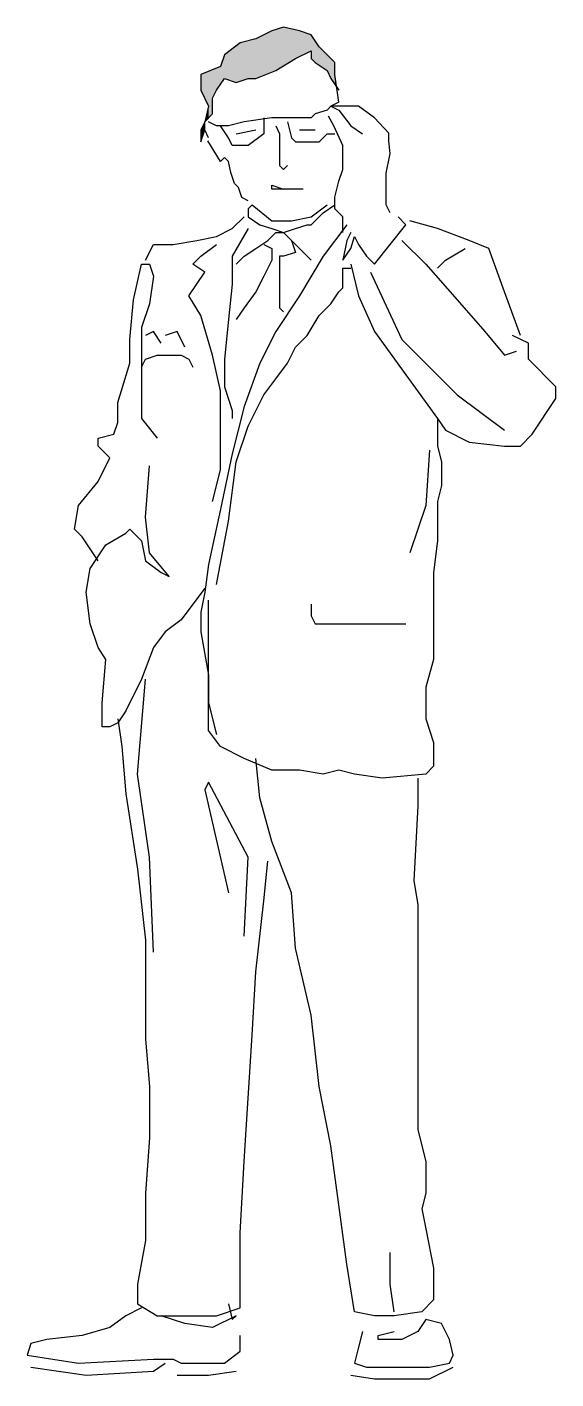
# Model space of a CAD drawing. Extents: x 378.55 to 379.25, y 336.45 to 338.25.
import ezdxf

# ---------------------------------------------------------------- set-up
doc = ezdxf.new("R2010")
doc.units = 0
doc.layers.get('0').update_dxf_attribs({"linetype": 'CONTINUOUS'})

# ---------------------------------------------------------------- blocks, each defined once
blk = doc.blocks.new('*U0')
at = {"color": 0}
for points in [[(378.8752, 338.1913), (378.8541, 338.2355), (378.8752, 338.2461)], [(378.8805, 338.1934), (378.8752, 338.2461), (378.8805, 338.2478)], [(378.8752, 338.1913), (378.8752, 338.2461), (378.8805, 338.1934)], [(378.891, 338.1997), (378.8805, 338.2478), (378.891, 338.2514)], [(378.8805, 338.1934), (378.8805, 338.2478), (378.891, 338.1997)], [(378.891, 338.1997), (378.891, 338.2514), (378.9068, 338.2092)], [(378.9068, 338.2092), (378.891, 338.2514), (378.9068, 338.2474)], [(378.9068, 338.2092), (378.9068, 338.2474), (378.9121, 338.2118)], [(378.9121, 338.2118), (378.9068, 338.2474), (378.9121, 338.2461)], [(378.9121, 338.2118), (378.9121, 338.2461), (378.9279, 338.2197)], [(378.9279, 338.2197), (378.9121, 338.2461), (378.9279, 338.2408)], [(378.8331, 338.1793), (378.8278, 338.2263), (378.8331, 338.2303)], [(378.8436, 338.1828), (378.8331, 338.2303), (378.8436, 338.2329)], [(378.8331, 338.1793), (378.8331, 338.2303), (378.8436, 338.1828)], [(378.8541, 338.1828), (378.8436, 338.2329), (378.8541, 338.2355)], [(378.8436, 338.1828), (378.8436, 338.2329), (378.8541, 338.1828)], [(378.8541, 338.1828), (378.8541, 338.2355), (378.8752, 338.1913)], [(378.9279, 338.2092), (378.9279, 338.2408), (378.9332, 338.2039)], [(378.9332, 338.2039), (378.9279, 338.2408), (378.9332, 338.2329)], [(378.9332, 338.2039), (378.9332, 338.2329), (378.9384, 338.2004)], [(378.9384, 338.2004), (378.9332, 338.2329), (378.9384, 338.225)], [(378.812, 338.1828), (378.8067, 338.1986), (378.812, 338.2145)], [(378.8278, 338.1776), (378.812, 338.2145), (378.8278, 338.2263)], [(378.812, 338.1828), (378.812, 338.2145), (378.8278, 338.1776)], [(378.8278, 338.1776), (378.8278, 338.2263), (378.8331, 338.1793)], [(378.9384, 338.2004), (378.9384, 338.225), (378.949, 338.1934)], [(378.949, 338.1934), (378.9384, 338.225), (378.949, 338.2145)], [(378.949, 338.1934), (378.949, 338.2145), (378.9542, 338.1828)], [(378.9542, 338.1828), (378.949, 338.2145), (378.9542, 338.2092)], [(378.7909, 338.1459), (378.7857, 338.1902), (378.7909, 338.1923)], [(378.7962, 338.1354), (378.7909, 338.1923), (378.7962, 338.1944)], [(378.7909, 338.1301), (378.7909, 338.1923), (378.7962, 338.1354)], [(378.8015, 338.167), (378.7962, 338.1944), (378.8015, 338.1965)], [(378.7962, 338.1565), (378.7962, 338.1944), (378.8015, 338.167)], [(378.8067, 338.1749), (378.8015, 338.1965), (378.8067, 338.1986)], [(378.8015, 338.167), (378.8015, 338.1965), (378.8067, 338.1749)], [(378.8067, 338.1749), (378.8067, 338.1986), (378.812, 338.1828)], [(378.9542, 338.1828), (378.9542, 338.2092), (378.9595, 338.1749)], [(378.9595, 338.1749), (378.9542, 338.2092), (378.9595, 338.2039)], [(378.7857, 338.1565), (378.7804, 338.1881), (378.7857, 338.1902)], [(378.7804, 338.167), (378.7804, 338.1881), (378.7857, 338.1565)], [(378.7857, 338.1565), (378.7857, 338.1902), (378.7909, 338.1459)], [(378.9595, 338.1749), (378.9595, 338.1881), (378.9619, 338.1713)], [(378.7909, 338.1301), (378.7857, 338.1248), (378.7909, 338.1459)], [(378.7857, 338.1143), (378.7804, 338.1143), (378.7857, 338.1248)], [(378.7804, 338.0985), (378.7804, 338.1143), (378.7857, 338.1143)]]:
    blk.add_solid(points, dxfattribs=at)

msp = doc.modelspace()

# ---------------------------------------------------------------- linework, layer by layer
at = {"color": 0}
for points in [[(378.9648, 338.1512), (378.9595, 338.1881), (378.9595, 338.2039), (378.9384, 338.225), (378.9279, 338.2408), (378.9121, 338.2461), (378.891, 338.2514), (378.8752, 338.2461), (378.8541, 338.2355), (378.8331, 338.2303), (378.812, 338.2145), (378.8067, 338.1986), (378.7804, 338.1881), (378.7804, 338.167), (378.7909, 338.1459), (378.7857, 338.1248), (378.7804, 338.1143), (378.7804, 338.0985), (378.7857, 338.1143), (378.7857, 338.1248), (378.7962, 338.1354), (378.7962, 338.1565), (378.8015, 338.167), (378.812, 338.1828), (378.8278, 338.1776), (378.8436, 338.1828), (378.8541, 338.1828), (378.8805, 338.1934), (378.9068, 338.2092), (378.9279, 338.2197), (378.9279, 338.2092), (378.9332, 338.2039), (378.949, 338.1934), (378.9542, 338.1828), (378.9648, 338.167)], [(378.9648, 338.1512), (378.9542, 338.1459), (378.949, 338.1407), (378.9332, 338.1354), (378.9279, 338.1301), (378.8963, 338.1301), (378.891, 338.1301), (378.8805, 338.1301), (378.8752, 338.1301), (378.8383, 338.1248), (378.8173, 338.1196), (378.8015, 338.1196), (378.7909, 338.1248)], [(379.0332, 338.0036), (379.028, 338.0142), (379.028, 338.0352), (379.028, 338.0563), (379.0332, 338.0827), (379.0315, 338.0993), (379.0315, 338.1099), (379.0122, 338.1301), (378.9911, 338.1459), (378.9648, 338.1459), (378.9542, 338.1459), (378.9648, 338.1407), (378.9806, 338.1196), (378.9964, 338.109)], [(378.7909, 338.1038), (378.7857, 338.1143), (378.7857, 338.1248), (378.7909, 338.1301), (378.7962, 338.1354)], [(378.8647, 338.1301), (378.8647, 338.1196), (378.8647, 338.109), (378.8436, 338.0932), (378.8225, 338.0932), (378.8173, 338.1038), (378.8067, 338.1196)], [(378.8963, 338.1248), (378.9015, 338.1038), (378.9068, 338.0985), (378.9226, 338.0985), (378.9384, 338.0985), (378.949, 338.109), (378.9595, 338.109)], [(378.97, 337.9773), (378.97, 337.9983), (378.9595, 338.0089), (378.9595, 338.0247), (378.9648, 338.0458), (378.97, 338.0616), (378.97, 338.0721), (378.97, 338.0879), (378.97, 338.0932), (378.9582, 338.1196), (378.9511, 338.1326)], [(378.8278, 338.109), (378.8541, 338.1143)], [(378.8805, 338.1196), (378.8857, 338.109), (378.8857, 338.0985), (378.8857, 338.0932), (378.8857, 338.0669), (378.891, 338.0616), (378.8963, 338.0669)], [(378.9121, 338.1143), (378.9332, 338.1143)], [(378.8436, 338.0194), (378.8353, 338.0242), (378.8306, 338.0372), (378.8253, 338.0425), (378.8207, 338.0575), (378.8173, 338.0721), (378.812, 338.0774), (378.8067, 338.0721), (378.79, 338.0995)], [(378.9173, 338.0352), (378.9068, 338.0352), (378.8963, 338.0352), (378.8805, 338.0352), (378.8752, 338.0352), (378.8752, 338.0405), (378.891, 338.0352)], [(378.8489, 338.0142), (378.8436, 338.0089), (378.8436, 337.9983), (378.8594, 337.9878), (378.8752, 337.9825), (378.891, 337.9773), (378.9068, 337.9825), (378.9226, 337.9878), (378.9279, 337.9878), (378.9437, 338.0036), (378.9595, 338.0142)], [(378.8489, 338.0142), (378.8752, 337.9931), (378.9015, 337.9931), (378.9279, 337.9983), (378.949, 338.0142)], [(378.7066, 337.9404), (378.7172, 337.9614), (378.7435, 337.9614), (378.7751, 337.9667), (378.8015, 337.972), (378.8225, 337.9825), (378.8383, 337.9983)], [(378.9806, 337.9773), (378.9753, 337.9667), (378.97, 337.9404), (378.9806, 337.9562), (378.9858, 337.972), (378.9911, 337.9614), (379.0016, 337.9456), (379.0122, 337.9351), (379.0332, 337.9614), (379.0543, 337.9878), (379.0438, 337.9983)], [(378.9753, 337.9878), (378.9437, 337.9456), (378.9121, 337.8929), (378.8805, 337.8455), (378.8594, 337.8033), (378.8383, 337.7453), (378.8225, 337.6821), (378.8067, 337.6083), (378.7909, 337.5345), (378.7857, 337.4976), (378.7804, 337.4712), (378.7804, 337.4449), (378.7909, 337.3869), (378.7909, 337.35), (378.8015, 337.3078)], [(378.8436, 337.9825), (378.8225, 337.9456), (378.8225, 337.9087), (378.8173, 337.8613), (378.812, 337.8086), (378.812, 337.7717), (378.8225, 337.7401), (378.8225, 337.7295)], [(378.8278, 337.9351), (378.8383, 337.9456), (378.8541, 337.9562), (378.8699, 337.9667), (378.8805, 337.9773), (378.891, 337.9773), (378.8963, 337.972), (378.9068, 337.9614), (378.9226, 337.9456), (378.9279, 337.9404)], [(379.2071, 337.8402), (379.186, 337.8982), (379.1649, 337.9562), (379.1386, 337.9667), (379.0964, 337.9825), (379.0596, 337.9931)], [(378.7962, 337.6188), (378.8067, 337.661), (378.8067, 337.7084), (378.8067, 337.7664), (378.7962, 337.8138), (378.7804, 337.8666), (378.7646, 337.8929), (378.7857, 337.9245), (378.7699, 337.9351), (378.7804, 337.9456), (378.8015, 337.9614)], [(378.8647, 337.9614), (378.8752, 337.9562), (378.8752, 337.9404), (378.8647, 337.9193), (378.8541, 337.8982), (378.8383, 337.8771), (378.8278, 337.8613)], [(378.9015, 337.9667), (378.9068, 337.9509), (378.891, 337.9456), (378.8857, 337.9456), (378.8857, 337.9351), (378.8857, 337.9035), (378.8857, 337.8771), (378.891, 337.8718)], [(379.049, 337.9667), (379.0806, 337.9351), (379.1228, 337.8876), (379.1597, 337.8455), (379.186, 337.8138), (379.2018, 337.8191)], [(379.0964, 337.9298), (379.107, 337.9404), (379.1333, 337.9562)], [(378.6434, 337.5397), (378.6224, 337.5714), (378.6118, 337.5819), (378.6171, 337.6135), (378.6434, 337.6452), (378.6592, 337.6768), (378.6434, 337.6926), (378.6434, 337.7032), (378.6645, 337.7084), (378.6698, 337.7242), (378.6698, 337.7506), (378.6856, 337.8033), (378.6856, 337.8349), (378.6908, 337.8876), (378.7014, 337.9351), (378.7119, 337.9351), (378.7172, 337.9193), (378.7119, 337.8824), (378.7014, 337.8507), (378.7014, 337.7295), (378.7224, 337.7032)], [(378.8015, 337.5081), (378.8173, 337.5925), (378.8278, 337.6715), (378.8436, 337.719), (378.8647, 337.7611), (378.8805, 337.7822), (378.8963, 337.8033), (378.9068, 337.8244), (378.9226, 337.8402), (378.9384, 337.8666), (378.9542, 337.8824), (378.9648, 337.8982), (378.97, 337.9035), (378.97, 337.9193), (378.97, 337.9298), (378.9806, 337.9298)], [(378.9806, 337.9351), (378.9911, 337.8929), (379.0122, 337.8455), (379.0543, 337.7875), (379.0964, 337.7295), (379.107, 337.7137), (379.1386, 337.6979), (379.186, 337.6926), (379.2071, 337.6926), (379.2229, 337.7084), (379.2545, 337.7559), (379.2545, 337.7717), (379.2176, 337.8086), (379.2176, 337.8297), (379.1965, 337.8402)], [(379.0069, 337.9245), (379.049, 337.8349), (379.1228, 337.7611), (379.186, 337.7137)], [(378.7277, 337.8297), (378.7172, 337.8455), (378.7066, 337.8402)], [(378.7593, 337.8244), (378.7488, 337.8455), (378.733, 337.8402)], [(378.7014, 337.798), (378.7066, 337.8086), (378.7224, 337.8138), (378.7382, 337.8138), (378.7541, 337.8138), (378.7646, 337.8086), (378.7699, 337.798)], [(379.0964, 337.7295), (379.0964, 337.6926), (379.1017, 337.6715), (379.1017, 337.6399), (379.0964, 337.6188), (379.0964, 337.5977), (379.0964, 337.5661), (379.0912, 337.5239), (379.0912, 337.487), (379.0912, 337.4501), (379.0912, 337.408), (379.0806, 337.3711), (379.0806, 337.3289), (379.0912, 337.2973), (379.0912, 337.2657), (379.0806, 337.2551), (379.0227, 337.2498), (378.9858, 337.2551), (378.9648, 337.2604), (378.9437, 337.2551), (378.9121, 337.2604), (378.8752, 337.2604), (378.8383, 337.2762), (378.8067, 337.292), (378.7909, 337.3131), (378.7909, 337.3605), (378.7909, 337.3922), (378.7909, 337.4291), (378.7909, 337.466), (378.7909, 337.487)], [(379.0859, 337.6873), (379.0806, 337.6135), (379.0596, 337.5503)], [(378.7857, 337.5029), (378.7541, 337.4607), (378.733, 337.4449), (378.7172, 337.4238), (378.7014, 337.3816), (378.6803, 337.3394), (378.6698, 337.3236), (378.6592, 337.3184), (378.6487, 337.3184), (378.6487, 337.35), (378.654, 337.408), (378.6434, 337.4238), (378.6329, 337.4554), (378.6276, 337.4976), (378.6329, 337.5292), (378.654, 337.5608), (378.6803, 337.5766), (378.6856, 337.5819), (378.7014, 337.5661), (378.7066, 337.5397), (378.7277, 337.5239), (378.7382, 337.5187), (378.7382, 337.5187), (378.7119, 337.5503), (378.7066, 337.5977), (378.7119, 337.6663)], [(378.9279, 337.4818), (378.9279, 337.466), (378.9332, 337.4554), (378.949, 337.4554), (378.9911, 337.4554), (379.0332, 337.4554), (379.0543, 337.4554)], [(378.7172, 337.0179), (378.7119, 337.1444), (378.6961, 337.2551), (378.7066, 337.3816)], [(378.6698, 337.3289), (378.675, 337.292), (378.6803, 337.2288), (378.6961, 337.1286), (378.7066, 337.0337), (378.7066, 336.9019), (378.7119, 336.8387), (378.7119, 336.7702), (378.7066, 336.6964), (378.7066, 336.6331), (378.6961, 336.5751), (378.6961, 336.5488), (378.7224, 336.533), (378.7488, 336.533), (378.8015, 336.533), (378.8331, 336.5435), (378.8331, 336.5751), (378.8331, 336.6437), (378.8383, 336.7385), (378.8436, 336.8229), (378.8489, 336.9072), (378.8541, 336.9916), (378.8647, 337.0864), (378.8699, 337.1391)], [(379.0701, 337.2498), (379.0701, 337.2129), (379.0648, 337.1128), (379.0701, 337.0812), (379.0701, 337.0548), (379.0701, 337.0126), (379.0701, 336.9705), (379.0701, 336.923), (379.0701, 336.8861), (379.0701, 336.8176), (379.0701, 336.7807), (379.0806, 336.7385), (379.0806, 336.6964), (379.0754, 336.6753), (379.0806, 336.6489), (379.0912, 336.5962), (379.0912, 336.554), (379.0754, 336.5382), (379.0385, 336.533), (379.0122, 336.533), (378.9858, 336.5382), (378.9753, 336.6015), (378.9648, 336.6806), (378.9542, 336.7596), (378.9384, 336.8387), (378.9279, 336.9336), (378.9068, 337.0232), (378.9015, 337.097), (378.8752, 337.1655), (378.8594, 337.2235), (378.8541, 337.2762)], [(378.8383, 337.039), (378.8436, 337.1444), (378.7909, 337.2446), (378.7857, 337.234), (378.8173, 337.097)], [(379.0385, 336.5382), (379.0332, 336.5751), (379.0332, 336.6173)], [(378.7014, 336.5435), (378.6803, 336.533), (378.6592, 336.5171), (378.6224, 336.5066), (378.575, 336.5013), (378.5539, 336.4961), (378.5486, 336.4803), (378.6171, 336.4697), (378.7172, 336.475), (378.7435, 336.475), (378.7541, 336.4697), (378.812, 336.4697), (378.8331, 336.4855), (378.8331, 336.5066)], [(378.8173, 336.5488), (378.8225, 336.5277), (378.8278, 336.533), (378.7962, 336.5171), (378.7593, 336.5224), (378.7277, 336.533)], [(378.9964, 336.5119), (378.9911, 336.4908), (378.9858, 336.4697), (379.0016, 336.4644), (379.028, 336.4644), (379.0596, 336.4644), (379.0859, 336.4644), (379.1123, 336.4697), (379.1175, 336.4803), (379.1123, 336.5013), (379.1017, 336.5224), (379.0806, 336.5277), (379.0701, 336.5119), (379.049, 336.5013), (379.0227, 336.5013), (379.0174, 336.5013), (379.0174, 336.5066), (379.0385, 336.5119)], [(378.5539, 336.4644), (378.6276, 336.4539), (378.7172, 336.4592), (378.733, 336.4697)], [(378.9806, 336.4539), (379.0122, 336.4486), (379.0859, 336.4486), (379.1175, 336.4644)], [(378.7488, 336.4539), (378.7909, 336.4539), (378.8278, 336.4592)]]:
    msp.add_lwpolyline(points, dxfattribs=at)

# ---------------------------------------------------------------- block references
msp.add_blockref('*U0', (0, 0), dxfattribs=at)

doc.saveas('drawing.dxf')
